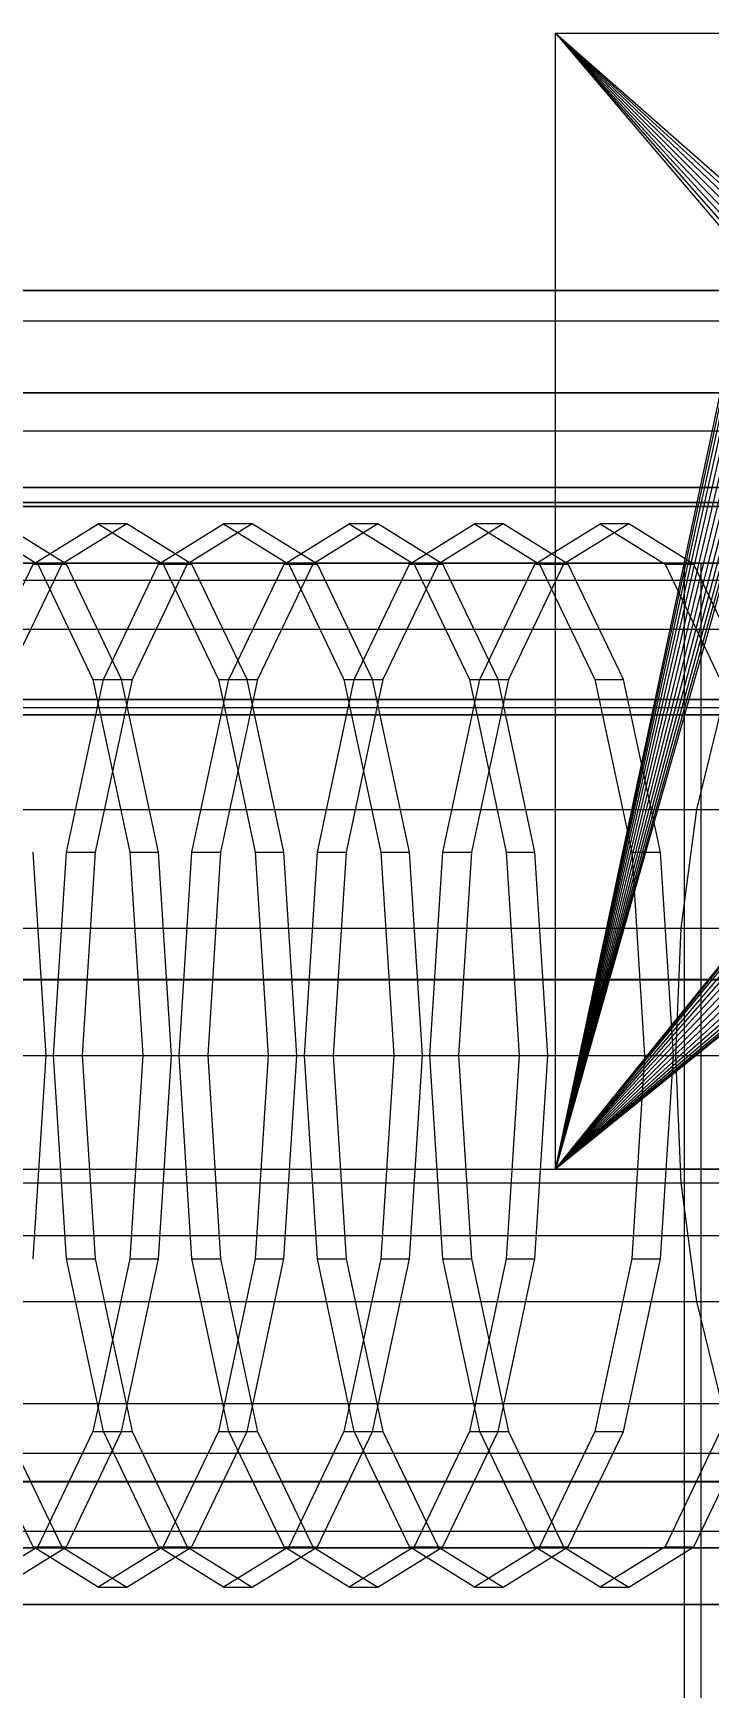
# Model space of a CAD drawing. Header units: millimetres. Extents: x -1970 to 34302, y -65268 to 6837.
# Drawn here: x 10281.5 to 10460.1, y -17537 to -17100 of the extents above; entities that cross this region are included whole.
import ezdxf

# ---------------------------------------------------------------- set-up
doc = ezdxf.new("R2010")
doc.units = ezdxf.units.MM
for name, color, linetype, lineweight in [('COTAS_O', 1, 'Continuous', 0), ('superior_C01', 7, 'Continuous', 0), ('superior_mezcladora', 7, 'Continuous', 0)]:
    doc.layers.add(name, color=color, linetype=linetype, lineweight=lineweight)
doc.dimstyles.new('R19_100', dxfattribs={"dimtxt": 250, "dimasz": 150, "dimexe": 150, "dimexo": 80, "dimgap": 100, "dimtad": 1, "dimtih": 1, "dimtoh": 1, "dimdsep": 46, "dimcen": 0.09, "dimadec": 0, "dimazin": 0, "dimtfac": 1, "dimtdec": 4, "dimtofl": 0, "dimtmove": 0, "dimatfit": 3, "dimfxl": 1, "dimtolj": 1, "dimtzin": 0, "dimarcsym": 0})

# ---------------------------------------------------------------- blocks, each defined once
blk = doc.blocks.new('*D29')
at = {"layer": 'COTAS_O', "color": 0, "lineweight": -2, "transparency": 16777216}
for p, q in [((10489.53, -17350), (9719.53, -17350)), ((9869.53, -18500), (9869.53, -17500)), ((10489.53, -18650), (9719.53, -18650))]:
    blk.add_line(p, q, dxfattribs=at)
at = {"layer": 'COTAS_O', "color": 0, "transparency": 16777216}
for points in [[(9844.53, -17500), (9894.53, -17500), (9869.53, -17350)], [(9844.53, -18500), (9894.53, -18500), (9869.53, -18650)]]:
    blk.add_solid(points, dxfattribs=at)
at = {"layer": 'Defpoints', "color": 0, "transparency": 16777216}
for p in [(9869.53, -17350), (10569.53, -17350), (10569.53, -18650)]:
    blk.add_point(p, dxfattribs=at)

msp = doc.modelspace()

# ---------------------------------------------------------------- linework, layer by layer
at = {"layer": 'superior_C01'}
for p, q in [((9937.399, -17168), (10938.508, -17168)), ((10950.549, -17168), (9949.44, -17168)), ((9937.399, -17176), (10938.508, -17176)), ((9949.44, -17176), (10950.549, -17176)), ((9937.301, -17195), (10934.525, -17195)), ((10935.108, -17195), (9937.884, -17195)), ((9944.415, -17195), (10946.223, -17195)), ((10946.328, -17195), (9944.52, -17195)), ((9937.301, -17205), (10934.525, -17205)), ((9937.884, -17205), (10935.108, -17205)), ((9944.415, -17205), (10946.223, -17205)), ((9944.52, -17205), (10946.328, -17205)), ((10583.611, -17225), (9863.618, -17225)), ((9866.82, -17225), (10586.813, -17225)), ((10265.522, -17229.6), (10282.724, -17240.287)), ((10290.303, -17240.287), (10273.1, -17229.6)), ((10281.477, -17240.287), (10298.679, -17229.6)), ((10306.258, -17229.6), (10289.055, -17240.287)), ((10298.679, -17229.6), (10315.882, -17240.287)), ((10306.258, -17229.6), (10298.679, -17229.6)), ((10323.461, -17240.287), (10306.258, -17229.6)), ((10314.634, -17240.287), (10331.837, -17229.6)), ((10339.416, -17229.6), (10322.213, -17240.287)), ((10331.837, -17229.6), (10349.039, -17240.287)), ((10339.416, -17229.6), (10331.837, -17229.6)), ((10356.618, -17240.287), (10339.416, -17229.6)), ((10347.792, -17240.287), (10364.994, -17229.6)), ((10372.573, -17229.6), (10355.371, -17240.287)), ((10364.994, -17229.6), (10382.197, -17240.287)), ((10372.573, -17229.6), (10364.994, -17229.6)), ((10389.776, -17240.287), (10372.573, -17229.6)), ((10380.949, -17240.287), (10398.152, -17229.6)), ((10405.731, -17229.6), (10388.528, -17240.287)), ((10398.152, -17229.6), (10415.354, -17240.287)), ((10405.731, -17229.6), (10398.152, -17229.6)), ((10422.933, -17240.287), (10405.731, -17229.6)), ((10414.107, -17240.287), (10431.309, -17229.6)), ((10438.888, -17229.6), (10421.686, -17240.287)), ((10431.309, -17229.6), (10448.512, -17240.287)), ((10438.888, -17229.6), (10431.309, -17229.6)), ((10456.091, -17240.287), (10438.888, -17229.6)), ((10492.888, -17240), (10038.156, -17240)), ((10553.457, -17240), (10060.831, -17240)), ((10072.037, -17240), (10564.664, -17240)), ((10266.893, -17270.722), (10281.477, -17240.287)), ((10289.055, -17240.287), (10274.472, -17270.722)), ((10281.477, -17240.287), (10289.055, -17240.287)), ((10282.724, -17240.287), (10297.308, -17270.722)), ((10282.724, -17240.287), (10290.303, -17240.287)), ((10304.887, -17270.722), (10290.303, -17240.287)), ((10300.05, -17270.722), (10314.634, -17240.287)), ((10322.213, -17240.287), (10307.629, -17270.722)), ((10314.634, -17240.287), (10322.213, -17240.287)), ((10315.882, -17240.287), (10330.465, -17270.722)), ((10315.882, -17240.287), (10323.461, -17240.287)), ((10338.044, -17270.722), (10323.461, -17240.287)), ((10333.208, -17270.722), (10347.792, -17240.287)), ((10355.371, -17240.287), (10340.787, -17270.722)), ((10347.792, -17240.287), (10355.371, -17240.287)), ((10349.039, -17240.287), (10363.623, -17270.722)), ((10349.039, -17240.287), (10356.618, -17240.287)), ((10371.202, -17270.722), (10356.618, -17240.287)), ((10366.366, -17270.722), (10380.949, -17240.287)), ((10388.528, -17240.287), (10373.944, -17270.722)), ((10380.949, -17240.287), (10388.528, -17240.287)), ((10382.197, -17240.287), (10396.78, -17270.722)), ((10382.197, -17240.287), (10389.776, -17240.287)), ((10404.359, -17270.722), (10389.776, -17240.287)), ((10399.523, -17270.722), (10414.107, -17240.287)), ((10421.686, -17240.287), (10407.102, -17270.722)), ((10414.107, -17240.287), (10421.686, -17240.287)), ((10415.354, -17240.287), (10429.938, -17270.722)), ((10415.354, -17240.287), (10422.933, -17240.287)), ((10437.517, -17270.722), (10422.933, -17240.287)), ((10448.512, -17240.287), (10463.096, -17270.722)), ((10448.512, -17240.287), (10456.091, -17240.287)), ((10491.436, -17240), (10453.542, -17240)), ((10453.542, -17240), (10453.542, -17585)), ((10458.024, -17240), (10453.542, -17240)), ((10470.674, -17270.722), (10456.091, -17240.287)), ((10458.024, -17585), (10458.024, -17240)), ((10458.024, -17240), (10495.919, -17240)), ((10027.383, -17244.43), (10482.115, -17244.43)), ((10048.928, -17244.43), (10503.66, -17244.43)), ((10017.344, -17257.417), (10472.076, -17257.417)), ((10058.967, -17257.417), (10513.699, -17257.417)), ((10290.306, -17316.271), (10300.05, -17270.722)), ((10297.308, -17270.722), (10307.052, -17316.271)), ((10297.308, -17270.722), (10304.887, -17270.722)), ((10307.629, -17270.722), (10297.885, -17316.271)), ((10300.05, -17270.722), (10307.629, -17270.722)), ((10314.631, -17316.271), (10304.887, -17270.722)), ((10323.464, -17316.271), (10333.208, -17270.722)), ((10330.465, -17270.722), (10340.21, -17316.271)), ((10330.465, -17270.722), (10338.044, -17270.722)), ((10340.787, -17270.722), (10331.042, -17316.271)), ((10333.208, -17270.722), (10340.787, -17270.722)), ((10347.789, -17316.271), (10338.044, -17270.722)), ((10356.621, -17316.271), (10366.366, -17270.722)), ((10363.623, -17270.722), (10373.367, -17316.271)), ((10363.623, -17270.722), (10371.202, -17270.722)), ((10373.944, -17270.722), (10364.2, -17316.271)), ((10366.366, -17270.722), (10373.944, -17270.722)), ((10380.946, -17316.271), (10371.202, -17270.722)), ((10389.779, -17316.271), (10399.523, -17270.722)), ((10396.78, -17270.722), (10406.525, -17316.271)), ((10396.78, -17270.722), (10404.359, -17270.722)), ((10407.102, -17270.722), (10397.358, -17316.271)), ((10399.523, -17270.722), (10407.102, -17270.722)), ((10414.104, -17316.271), (10404.359, -17270.722)), ((10429.938, -17270.722), (10439.682, -17316.271)), ((10429.938, -17270.722), (10437.517, -17270.722)), ((10447.261, -17316.271), (10437.517, -17270.722)), ((10008.724, -17278.076), (10463.456, -17278.076)), ((10067.587, -17278.076), (10522.319, -17278.076)), ((10463.456, -17278.076), (10456.841, -17305)), ((10002.109, -17305), (10456.841, -17305)), ((10074.202, -17305), (10528.934, -17305)), ((10456.841, -17305), (10452.683, -17336.354)), ((10284.895, -17370), (10281.474, -17316.271)), ((10286.884, -17370), (10290.306, -17316.271)), ((10290.306, -17316.271), (10297.885, -17316.271)), ((10297.885, -17316.271), (10294.463, -17370)), ((10307.052, -17316.271), (10310.474, -17370)), ((10307.052, -17316.271), (10314.631, -17316.271)), ((10318.053, -17370), (10314.631, -17316.271)), ((10320.042, -17370), (10323.464, -17316.271)), ((10323.464, -17316.271), (10331.042, -17316.271)), ((10331.042, -17316.271), (10327.621, -17370)), ((10340.21, -17316.271), (10343.632, -17370)), ((10340.21, -17316.271), (10347.789, -17316.271)), ((10351.21, -17370), (10347.789, -17316.271)), ((10353.199, -17370), (10356.621, -17316.271)), ((10356.621, -17316.271), (10364.2, -17316.271)), ((10364.2, -17316.271), (10360.778, -17370)), ((10373.367, -17316.271), (10376.789, -17370)), ((10373.367, -17316.271), (10380.946, -17316.271)), ((10384.368, -17370), (10380.946, -17316.271)), ((10386.357, -17370), (10389.779, -17316.271)), ((10389.779, -17316.271), (10397.358, -17316.271)), ((10397.358, -17316.271), (10393.936, -17370)), ((10406.525, -17316.271), (10409.947, -17370)), ((10406.525, -17316.271), (10414.104, -17316.271)), ((10417.526, -17370), (10414.104, -17316.271)), ((10439.682, -17316.271), (10443.104, -17370)), ((10439.682, -17316.271), (10447.261, -17316.271)), ((10450.683, -17370), (10447.261, -17316.271)), ((9997.951, -17336.354), (10452.683, -17336.354)), ((10078.36, -17336.354), (10533.092, -17336.354)), ((10452.683, -17336.354), (10451.265, -17370)), ((9996.533, -17370), (10451.265, -17370)), ((10079.778, -17370), (10534.51, -17370)), ((10277.317, -17370), (10284.895, -17370)), ((10281.474, -17423.729), (10284.895, -17370)), ((10290.306, -17423.729), (10286.884, -17370)), ((10286.884, -17370), (10294.463, -17370)), ((10294.463, -17370), (10297.885, -17423.729)), ((10310.474, -17370), (10307.052, -17423.729)), ((10310.474, -17370), (10318.053, -17370)), ((10314.631, -17423.729), (10318.053, -17370)), ((10323.464, -17423.729), (10320.042, -17370)), ((10320.042, -17370), (10327.621, -17370)), ((10327.621, -17370), (10331.042, -17423.729)), ((10343.632, -17370), (10340.21, -17423.729)), ((10343.632, -17370), (10351.21, -17370)), ((10347.789, -17423.729), (10351.21, -17370)), ((10356.621, -17423.729), (10353.199, -17370)), ((10353.199, -17370), (10360.778, -17370)), ((10360.778, -17370), (10364.2, -17423.729)), ((10376.789, -17370), (10373.367, -17423.729)), ((10376.789, -17370), (10384.368, -17370)), ((10380.946, -17423.729), (10384.368, -17370)), ((10389.779, -17423.729), (10386.357, -17370)), ((10386.357, -17370), (10393.936, -17370)), ((10393.936, -17370), (10397.358, -17423.729)), ((10409.947, -17370), (10406.525, -17423.729)), ((10409.947, -17370), (10417.526, -17370)), ((10414.104, -17423.729), (10417.526, -17370)), ((10443.104, -17370), (10439.682, -17423.729)), ((10443.104, -17370), (10450.683, -17370)), ((10447.261, -17423.729), (10450.683, -17370)), ((10451.265, -17370), (10452.683, -17403.646)), ((9997.951, -17403.646), (10452.683, -17403.646)), ((10078.36, -17403.646), (10533.092, -17403.646)), ((10452.683, -17403.646), (10456.841, -17435)), ((10300.05, -17469.278), (10290.306, -17423.729)), ((10290.306, -17423.729), (10297.885, -17423.729)), ((10307.052, -17423.729), (10297.308, -17469.278)), ((10297.885, -17423.729), (10307.629, -17469.278)), ((10304.887, -17469.278), (10314.631, -17423.729)), ((10307.052, -17423.729), (10314.631, -17423.729)), ((10333.208, -17469.278), (10323.464, -17423.729)), ((10323.464, -17423.729), (10331.042, -17423.729)), ((10340.21, -17423.729), (10330.465, -17469.278)), ((10331.042, -17423.729), (10340.787, -17469.278)), ((10338.044, -17469.278), (10347.789, -17423.729)), ((10340.21, -17423.729), (10347.789, -17423.729)), ((10366.366, -17469.278), (10356.621, -17423.729)), ((10356.621, -17423.729), (10364.2, -17423.729)), ((10373.367, -17423.729), (10363.623, -17469.278)), ((10364.2, -17423.729), (10373.944, -17469.278)), ((10371.202, -17469.278), (10380.946, -17423.729)), ((10373.367, -17423.729), (10380.946, -17423.729)), ((10399.523, -17469.278), (10389.779, -17423.729)), ((10389.779, -17423.729), (10397.358, -17423.729)), ((10406.525, -17423.729), (10396.78, -17469.278)), ((10397.358, -17423.729), (10407.102, -17469.278)), ((10404.359, -17469.278), (10414.104, -17423.729)), ((10406.525, -17423.729), (10414.104, -17423.729)), ((10439.682, -17423.729), (10429.938, -17469.278)), ((10437.517, -17469.278), (10447.261, -17423.729)), ((10439.682, -17423.729), (10447.261, -17423.729)), ((10002.109, -17435), (10456.841, -17435)), ((10074.202, -17435), (10528.934, -17435)), ((10456.841, -17435), (10463.456, -17461.924)), ((10008.724, -17461.924), (10463.456, -17461.924)), ((10067.587, -17461.924), (10522.319, -17461.924)), ((10281.477, -17499.713), (10266.893, -17469.278)), ((10274.472, -17469.278), (10289.055, -17499.713)), ((10297.308, -17469.278), (10282.724, -17499.713)), ((10290.303, -17499.713), (10304.887, -17469.278)), ((10297.308, -17469.278), (10304.887, -17469.278)), ((10314.634, -17499.713), (10300.05, -17469.278)), ((10300.05, -17469.278), (10307.629, -17469.278)), ((10307.629, -17469.278), (10322.213, -17499.713)), ((10330.465, -17469.278), (10315.882, -17499.713)), ((10323.461, -17499.713), (10338.044, -17469.278)), ((10330.465, -17469.278), (10338.044, -17469.278)), ((10347.792, -17499.713), (10333.208, -17469.278)), ((10333.208, -17469.278), (10340.787, -17469.278)), ((10340.787, -17469.278), (10355.371, -17499.713)), ((10363.623, -17469.278), (10349.039, -17499.713)), ((10356.618, -17499.713), (10371.202, -17469.278)), ((10363.623, -17469.278), (10371.202, -17469.278)), ((10380.949, -17499.713), (10366.366, -17469.278)), ((10366.366, -17469.278), (10373.944, -17469.278)), ((10373.944, -17469.278), (10388.528, -17499.713)), ((10396.78, -17469.278), (10382.197, -17499.713)), ((10389.776, -17499.713), (10404.359, -17469.278)), ((10396.78, -17469.278), (10404.359, -17469.278)), ((10414.107, -17499.713), (10399.523, -17469.278)), ((10399.523, -17469.278), (10407.102, -17469.278)), ((10407.102, -17469.278), (10421.686, -17499.713)), ((10429.938, -17469.278), (10415.354, -17499.713)), ((10422.933, -17499.713), (10437.517, -17469.278)), ((10429.938, -17469.278), (10437.517, -17469.278)), ((10463.096, -17469.278), (10448.512, -17499.713)), ((10456.091, -17499.713), (10470.674, -17469.278)), ((10017.344, -17482.583), (10472.076, -17482.583)), ((10058.967, -17482.583), (10513.699, -17482.583)), ((10027.383, -17495.57), (10482.115, -17495.57)), ((10048.928, -17495.57), (10503.66, -17495.57)), ((10038.156, -17500), (10492.888, -17500)), ((10060.831, -17500), (10553.457, -17500)), ((10564.664, -17500), (10072.037, -17500)), ((10282.724, -17499.713), (10265.522, -17510.4)), ((10273.1, -17510.4), (10290.303, -17499.713)), ((10298.679, -17510.4), (10281.477, -17499.713)), ((10281.477, -17499.713), (10289.055, -17499.713)), ((10282.724, -17499.713), (10290.303, -17499.713)), ((10289.055, -17499.713), (10306.258, -17510.4)), ((10315.882, -17499.713), (10298.679, -17510.4)), ((10306.258, -17510.4), (10323.461, -17499.713)), ((10331.837, -17510.4), (10314.634, -17499.713)), ((10314.634, -17499.713), (10322.213, -17499.713)), ((10315.882, -17499.713), (10323.461, -17499.713)), ((10322.213, -17499.713), (10339.416, -17510.4)), ((10349.039, -17499.713), (10331.837, -17510.4)), ((10339.416, -17510.4), (10356.618, -17499.713)), ((10364.994, -17510.4), (10347.792, -17499.713)), ((10347.792, -17499.713), (10355.371, -17499.713)), ((10349.039, -17499.713), (10356.618, -17499.713)), ((10355.371, -17499.713), (10372.573, -17510.4)), ((10382.197, -17499.713), (10364.994, -17510.4)), ((10372.573, -17510.4), (10389.776, -17499.713)), ((10398.152, -17510.4), (10380.949, -17499.713)), ((10380.949, -17499.713), (10388.528, -17499.713)), ((10382.197, -17499.713), (10389.776, -17499.713)), ((10388.528, -17499.713), (10405.731, -17510.4)), ((10415.354, -17499.713), (10398.152, -17510.4)), ((10405.731, -17510.4), (10422.933, -17499.713)), ((10431.309, -17510.4), (10414.107, -17499.713)), ((10414.107, -17499.713), (10421.686, -17499.713)), ((10415.354, -17499.713), (10422.933, -17499.713)), ((10421.686, -17499.713), (10438.888, -17510.4)), ((10448.512, -17499.713), (10431.309, -17510.4)), ((10438.888, -17510.4), (10456.091, -17499.713)), ((10448.512, -17499.713), (10456.091, -17499.713)), ((10298.679, -17510.4), (10306.258, -17510.4)), ((10331.837, -17510.4), (10339.416, -17510.4)), ((10364.994, -17510.4), (10372.573, -17510.4)), ((10398.152, -17510.4), (10405.731, -17510.4)), ((10431.309, -17510.4), (10438.888, -17510.4)), ((9863.618, -17515), (10583.611, -17515)), ((10586.813, -17515), (9866.82, -17515))]:
    msp.add_line(p, q, dxfattribs=at)
at = {"layer": 'superior_mezcladora'}
for p, q in [((10419.529, -17400), (10419.529, -17100)), ((10419.529, -17100), (10470.529, -17160)), ((10419.529, -17100), (10470.702, -17158.244)), ((10419.529, -17100), (10471.214, -17156.556)), ((10419.529, -17100), (10472.045, -17155)), ((10419.529, -17100), (10473.165, -17153.636)), ((10419.529, -17100), (10474.528, -17152.517)), ((10419.529, -17100), (10476.084, -17151.685)), ((10419.529, -17100), (10477.773, -17151.173)), ((10419.529, -17100), (10719.529, -17100)), ((10419.529, -17400), (10470.529, -17160)), ((10470.702, -17161.756), (10419.529, -17400)), ((10471.214, -17163.444), (10419.529, -17400)), ((10472.045, -17165), (10419.529, -17400)), ((10473.165, -17166.364), (10419.529, -17400)), ((10485.893, -17166.364), (10419.529, -17400)), ((10474.528, -17167.483), (10419.529, -17400)), ((10484.529, -17167.483), (10419.529, -17400)), ((10476.084, -17168.315), (10419.529, -17400)), ((10482.973, -17168.315), (10419.529, -17400)), ((10477.773, -17168.827), (10419.529, -17400)), ((10481.284, -17168.827), (10419.529, -17400)), ((10479.529, -17169), (10419.529, -17400)), ((10553.33, -17220), (9228.33, -17220)), ((9230.49, -17220), (10555.49, -17220)), ((10583.567, -17220), (9258.567, -17220)), ((9260.727, -17220), (10585.727, -17220)), ((9230.49, -17224), (10555.49, -17224)), ((10583.567, -17224), (9258.567, -17224)), ((10555.49, -17276), (9230.49, -17276)), ((9258.567, -17276), (10583.567, -17276)), ((9228.33, -17280), (10553.33, -17280)), ((10555.49, -17280), (9230.49, -17280)), ((9258.567, -17280), (10583.567, -17280)), ((10585.727, -17280), (9260.727, -17280)), ((10419.529, -17400), (10472.045, -17335)), ((10419.529, -17400), (10471.214, -17336.556)), ((10419.529, -17400), (10470.702, -17338.244)), ((10470.529, -17340), (10419.529, -17400)), ((10470.702, -17341.756), (10419.529, -17400)), ((10471.214, -17343.444), (10419.529, -17400)), ((10472.045, -17345), (10419.529, -17400)), ((10473.165, -17346.364), (10419.529, -17400)), ((10474.528, -17347.483), (10419.529, -17400)), ((10484.529, -17347.483), (10419.529, -17400)), ((10476.084, -17348.315), (10419.529, -17400)), ((10482.973, -17348.315), (10419.529, -17400)), ((10477.773, -17348.827), (10419.529, -17400)), ((10481.284, -17348.827), (10419.529, -17400)), ((10479.529, -17349), (10419.529, -17400)), ((9119.529, -17400), (10569.529, -17400)), ((10719.529, -17400), (10419.529, -17400)), ((9119.529, -17417.5), (10569.529, -17417.5)), ((9119.529, -17475), (10569.529, -17475)), ((10569.529, -17482.5), (9119.529, -17482.5))]:
    msp.add_line(p, q, dxfattribs=at)

# ---------------------------------------------------------------- dimensions: what is measured, and where the dimension line sits
at = {"layer": 'COTAS_O'}
dim = msp.add_aligned_dim(p1=(10569.529, -18650), p2=(10569.529, -17350), distance=700, text='<> O', dimstyle='R19_100', dxfattribs=at)
dim.commit()
dim.dimension.update_dxf_attribs({"geometry": '*D29', "text_midpoint": (9869.529, -18000)})

doc.saveas('drawing.dxf')
